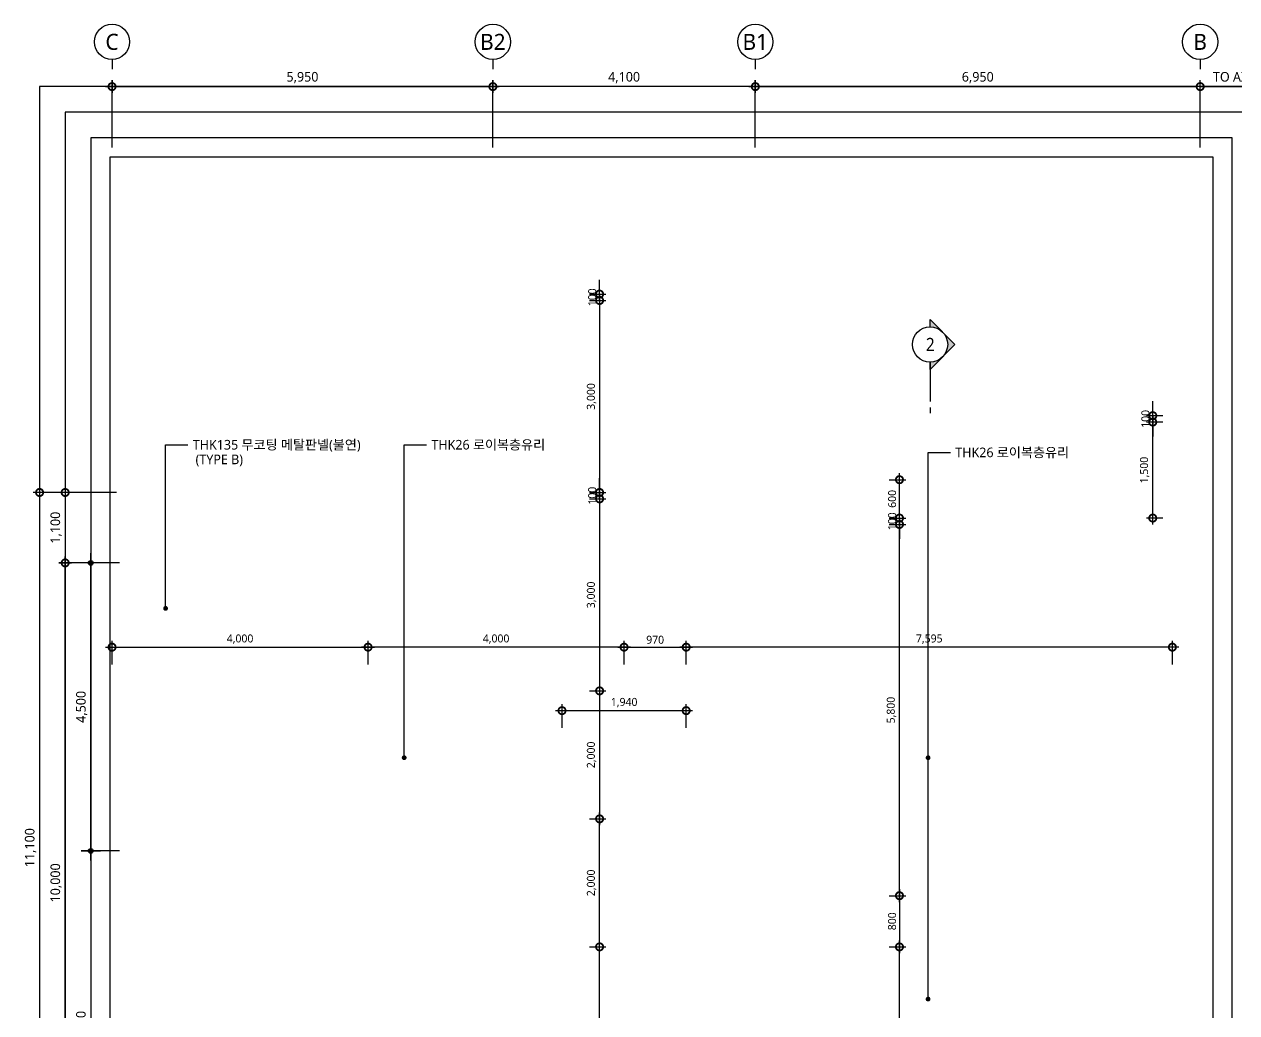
# Model space of a CAD drawing. Header units: millimetres. Extents: x 2568 to 292571, y 1285 to 27671.
# Drawn here: x 172657 to 191599, y 12226 to 27671 of the extents above; entities that cross this region are included whole.
import ezdxf
from ezdxf.enums import TextEntityAlignment as Align

# ---------------------------------------------------------------- set-up
doc = ezdxf.new("R2010")
doc.units = ezdxf.units.MM
doc.header["$LTSCALE"] = 200
doc.layers.get('DEFPOINTS').update_dxf_attribs({"color": 137})
for name, color, linetype in [('A-dim', 7, 'Continuous'), ('A-dims', 7, 'Continuous'), ('DIM', 7, 'Continuous'), ('DIM-INT', 7, 'Continuous'), ('SYM-LEAD', 6, 'Continuous'), ('TAG', 6, 'Continuous'), ('TEXT', 3, 'Continuous')]:
    doc.layers.add(name, color=color, linetype=linetype)
doc.layers.add('NOPLOT', color=191, linetype='Continuous', plot=False)
doc.styles.add('$0$스타일1', font='malgun.ttf')
doc.styles.add('ARIALB', font='malgun.ttf')
doc.styles.add('T1', font='malgun.ttf')
doc.styles.add('TEXT', font='malgun.ttf')
doc.styles.add('맑은고딕', font='malgun.ttf')
doc.styles.add('스타일1', font='malgun.ttf')
doc.dimstyles.new('CJA', dxfattribs={"dimscale": 300, "dimtxt": 2.7, "dimasz": 1, "dimexe": 2, "dimexo": 3, "dimgap": 1, "dimtad": 1, "dimdec": 0, "dimzin": 1, "dimdsep": 46, "dimlunit": 6, "dimtxsty": '$0$스타일1', "dimblk": 'CJDOT', "dimcen": 0.09, "dimdle": 1, "dimclrd": 256, "dimclre": 256, "dimclrt": 3, "dimadec": 0, "dimazin": 0, "dimtfac": 1, "dimtdec": 0, "dimtix": 1, "dimtmove": 2, "dimatfit": 3, "dimldrblk": 'CJDOT', "dimfxl": 1, "dimtolj": 1, "dimtzin": 1, "dimarcsym": 0})
doc.dimstyles.new('DIM-QD 1', dxfattribs={"dimtxt": 3, "dimasz": 1.5, "dimexe": 1, "dimexo": 0, "dimgap": 1, "dimtad": 1, "dimdec": 3, "dimdsep": 46, "dimlunit": 6, "dimtxsty": '스타일1', "dimblk1": 'ARCHTICK', "dimblk2": 'ARCHTICK', "dimsah": 1, "dimcen": 0, "dimclrd": 256, "dimclre": 256, "dimclrt": 3, "dimazin": 2, "dimtfac": 1, "dimtdec": 3, "dimtix": 1, "dimtmove": 2, "dimatfit": 3, "dimldrblk": 'ARCHTICK', "dimfxl": 1, "dimtolj": 1, "dimtzin": 0, "dimarcsym": 0})
doc.dimstyles.new('GAUN-50', dxfattribs={"dimscale": 50, "dimtxt": 3, "dimasz": 1, "dimexe": 2, "dimexo": 3, "dimgap": 1, "dimtad": 1, "dimdec": 0, "dimzin": 1, "dimdsep": 46, "dimlunit": 6, "dimtxsty": '스타일1', "dimblk": 'GAUN-DOT', "dimcen": -2, "dimdle": 2, "dimclrd": 256, "dimclre": 256, "dimclrt": 3, "dimadec": 0, "dimazin": 0, "dimtfac": 1, "dimtdec": 0, "dimtix": 1, "dimtmove": 2, "dimatfit": 3, "dimldrblk": 'DOTSMALL', "dimfxl": 1, "dimtolj": 1, "dimtzin": 1, "dimarcsym": 0})
doc.dimstyles.new('HDA-P(N100)', dxfattribs={"dimscale": 50, "dimtxt": 3, "dimasz": 1, "dimexe": 2, "dimexo": 2, "dimgap": 1, "dimtad": 1, "dimdec": 0, "dimzin": 1, "dimdsep": 46, "dimlunit": 6, "dimtxsty": 'T1', "dimblk": 'Z_DOT', "dimcen": 1, "dimclrd": 256, "dimclrt": 3, "dimadec": 0, "dimazin": 0, "dimtfac": 1, "dimtdec": 0, "dimtix": 1, "dimtmove": 2, "dimatfit": 3, "dimldrblk": 'DOT', "dimfxl": 1, "dimtolj": 1, "dimtzin": 1, "dimarcsym": 0})

# ---------------------------------------------------------------- blocks, each defined once
blk = doc.blocks.new('bu-v')
at = {"layer": 'TAG', "ltscale": 0.2}
blk.add_line((0, 3), (0, 0), dxfattribs=at)
blk.add_circle((0, 8.5), 5.5, dxfattribs=at)
at = {"layer": 'TAG', "color": 3, "style": 'ARIALB'}
blk.add_attdef('1', text='', height=5, dxfattribs=at).set_placement((0, 8.5), align=Align.MIDDLE_CENTER)
blk = doc.blocks.new('GAUN-DOT')
at = {"linetype": 'ByBlock'}
for p, q in [((2, 0), (-2, 0)), ((0, -2), (0, 2))]:
    blk.add_line(p, q, dxfattribs=at)
at = {"const_width": 2.25}
blk.add_lwpolyline([(0, 0.28125, 1), (0, -0.28125, 1)], format="xyb", close=True, dxfattribs=at)
blk = doc.blocks.new('*D77')
at = {"layer": 'DEFPOINTS', "color": 0, "transparency": 16777216}
for p in [(191028, 26697), (184078, 25597), (191028, 25597)]:
    blk.add_point(p, dxfattribs=at)
at = {"layer": 'DIM', "lineweight": -2, "transparency": 16777216}
for p, q in [((184078, 25747), (184078, 26797)), ((191028, 25747), (191028, 26797)), ((184128, 26697), (190978, 26697))]:
    blk.add_line(p, q, dxfattribs=at)
at = {"layer": 'DIM', "lineweight": -2, "transparency": 16777216, "xscale": 50, "yscale": 50, "zscale": 50, "rotation": 180}
blk.add_blockref('GAUN-DOT', (184078, 26697), dxfattribs=at)
at = {"layer": 'DIM', "lineweight": -2, "transparency": 16777216, "xscale": 50, "yscale": 50, "zscale": 50}
blk.add_blockref('GAUN-DOT', (191028, 26697), dxfattribs=at)
at = {"layer": 'DIM', "color": 3, "transparency": 16777216, "insert": (187553, 26837), "char_height": 150, "attachment_point": 5, "style": '스타일1'}
blk.add_mtext('\\A1;6,950', dxfattribs=at)
blk = doc.blocks.new('_DotSmall')
at = {"color": 0, "linetype": 'ByBlock', "const_width": 0.5}
blk.add_lwpolyline([(-0.0625, 0, 1), (0.0625, 0, 1)], format="xyb", close=True, dxfattribs=at)
blk = doc.blocks.new('*U13')
at = {"linetype": 'ByBlock', "lineweight": -2}
h = blk.add_hatch(color=0, dxfattribs=at)
h.paths.add_polyline_path([(0, 300, 0.198912), (-212, 212), (0, 424)])
h.paths.add_polyline_path([(-212, -212), (-424, 0), (-212, 212, 0.414214)])
h.paths.add_polyline_path([(-212, -212, 0.198912), (0, -300), (0, -424)])
blk.add_hatch(color=0, dxfattribs=at).paths.add_polyline_path([(-250, -18545), (0, -18445), (0, -18545)])
at = {"color": 0, "linetype": 'ByBlock', "lineweight": -2}
blk.add_lwpolyline([(0, 300, 1), (0, -300, 1), (0, 300), (0, 424), (-424, 0), (0, -424), (0, -300), (0, -424)], format="xyb", dxfattribs=at)
for points in [[(0, -300), (0, -972)], [(0, -1072), (0, -1172)], [(0, -16529), (0, -18545), (-250, -18545), (0, -18445)], [(0, -16329), (0, -16429)]]:
    blk.add_lwpolyline(points, dxfattribs=at)
at = {"color": 6, "style": 'TEXT', "width": 0.9}
blk.add_attdef('상세번호', text='', height=225, dxfattribs=at).set_placement((0, 0), align=Align.MIDDLE_CENTER)
blk = doc.blocks.new('*D221')
at = {"layer": 'A-dim', "lineweight": -2, "transparency": 16777216}
for p, q in [((174096, 20355), (172796, 20355)), ((172896, 20305), (172896, 9305)), ((174096, 9255), (172796, 9255))]:
    blk.add_line(p, q, dxfattribs=at)
at = {"layer": 'DEFPOINTS', "color": 0, "transparency": 16777216}
for p in [(174246, 20355), (172896, 9255), (174246, 9255)]:
    blk.add_point(p, dxfattribs=at)
at = {"layer": 'A-dim', "lineweight": -2, "transparency": 16777216, "xscale": 50, "yscale": 50, "zscale": 50}
for p, rotation in [((172896, 20355), 90), ((172896, 9255), 270)]:
    blk.add_blockref('GAUN-DOT', p, dxfattribs=dict(at, rotation=rotation))
at = {"layer": 'A-dim', "color": 3, "transparency": 16777216, "insert": (172755, 14805), "char_height": 150, "attachment_point": 5, "rotation": 90, "style": '스타일1'}
blk.add_mtext('\\A1;11,100', dxfattribs=at)
blk = doc.blocks.new('Z_DOT')
at = {"layer": 'A-dims', "color": 0}
for p, q in [((-3, 0), (3, 0)), ((0, -3), (0, 3))]:
    blk.add_line(p, q, dxfattribs=at)
for radius in [0.75, 0.375]:
    blk.add_circle((0, 0), radius, dxfattribs=at)
blk = doc.blocks.new('*D222')
at = {"layer": 'A-dim', "color": 0, "lineweight": -2, "transparency": 16777216}
for p, q in [((174146, 14755), (173596, 14755)), ((174146, 9255), (173596, 9255))]:
    blk.add_line(p, q, dxfattribs=at)
at = {"layer": 'A-dim', "lineweight": -2, "transparency": 16777216}
blk.add_line((173696, 14705), (173696, 9305), dxfattribs=at)
at = {"layer": 'DEFPOINTS', "color": 0, "transparency": 16777216}
for p in [(174246, 14755), (173696, 9255), (174246, 9255)]:
    blk.add_point(p, dxfattribs=at)
at = {"layer": 'A-dim', "lineweight": -2, "transparency": 16777216, "xscale": 50, "yscale": 50, "zscale": 50}
for p, rotation in [((173696, 14755), 90), ((173696, 9255), 270)]:
    blk.add_blockref('Z_DOT', p, dxfattribs=dict(at, rotation=rotation))
at = {"layer": 'A-dim', "color": 3, "transparency": 16777216, "insert": (173555, 12005), "char_height": 150, "attachment_point": 5, "rotation": 90, "style": 'T1'}
blk.add_mtext('\\A1;5,500', dxfattribs=at)
blk = doc.blocks.new('_DOT')
at = {"color": 0, "linetype": 'ByBlock'}
blk.add_line((-0.5, 0), (-1, 0), dxfattribs=at)
at = {"color": 0, "linetype": 'ByBlock', "const_width": 0.5}
blk.add_lwpolyline([(-0.25, 0, 1), (0.25, 0, 1)], format="xyb", close=True, dxfattribs=at)
blk = doc.blocks.new('*D224')
at = {"layer": 'A-dim', "lineweight": -2, "transparency": 16777216}
for p, q in [((174096, 19255), (173196, 19255)), ((173296, 9305), (173296, 19205)), ((174096, 9255), (173196, 9255))]:
    blk.add_line(p, q, dxfattribs=at)
at = {"layer": 'DEFPOINTS', "color": 0, "transparency": 16777216}
for p in [(173296, 19255), (174246, 19255), (174246, 9255)]:
    blk.add_point(p, dxfattribs=at)
at = {"layer": 'A-dim', "lineweight": -2, "transparency": 16777216, "xscale": 50, "yscale": 50, "zscale": 50}
for p, rotation in [((173296, 19255), 90), ((173296, 9255), 270)]:
    blk.add_blockref('GAUN-DOT', p, dxfattribs=dict(at, rotation=rotation))
at = {"layer": 'A-dim', "color": 3, "transparency": 16777216, "insert": (173155, 14255), "char_height": 150, "attachment_point": 5, "rotation": 90, "style": '스타일1'}
blk.add_mtext('\\A1;10,000', dxfattribs=at)
blk = doc.blocks.new('*D225')
at = {"layer": 'A-dim', "lineweight": -2, "transparency": 16777216}
for p, q in [((174096, 20355), (173196, 20355)), ((173296, 20305), (173296, 19305)), ((174096, 19255), (173196, 19255))]:
    blk.add_line(p, q, dxfattribs=at)
at = {"layer": 'DEFPOINTS', "color": 0, "transparency": 16777216}
for p in [(174246, 20355), (173296, 19255), (174246, 19255)]:
    blk.add_point(p, dxfattribs=at)
at = {"layer": 'A-dim', "lineweight": -2, "transparency": 16777216, "xscale": 50, "yscale": 50, "zscale": 50}
for p, rotation in [((173296, 20355), 90), ((173296, 19255), 270)]:
    blk.add_blockref('GAUN-DOT', p, dxfattribs=dict(at, rotation=rotation))
at = {"layer": 'A-dim', "color": 3, "transparency": 16777216, "insert": (173155, 19805), "char_height": 150, "attachment_point": 5, "rotation": 90, "style": '스타일1'}
blk.add_mtext('\\A1;1,100', dxfattribs=at)
blk = doc.blocks.new('*D226')
at = {"layer": 'A-dim', "color": 0, "lineweight": -2, "transparency": 16777216}
for p, q in [((174146, 19255), (173596, 19255)), ((174146, 14755), (173596, 14755))]:
    blk.add_line(p, q, dxfattribs=at)
at = {"layer": 'A-dim', "lineweight": -2, "transparency": 16777216}
blk.add_line((173696, 14805), (173696, 19205), dxfattribs=at)
at = {"layer": 'DEFPOINTS', "color": 0, "transparency": 16777216}
for p in [(173696, 19255), (174246, 19255), (174246, 14755)]:
    blk.add_point(p, dxfattribs=at)
at = {"layer": 'A-dim', "lineweight": -2, "transparency": 16777216, "xscale": 50, "yscale": 50, "zscale": 50}
for p, rotation in [((173696, 19255), 90), ((173696, 14755), 270)]:
    blk.add_blockref('Z_DOT', p, dxfattribs=dict(at, rotation=rotation))
at = {"layer": 'A-dim', "color": 3, "transparency": 16777216, "insert": (173555, 17005), "char_height": 150, "attachment_point": 5, "rotation": 90, "style": 'T1'}
blk.add_mtext('\\A1;4,500', dxfattribs=at)
blk = doc.blocks.new('*D230')
at = {"layer": 'DEFPOINTS', "color": 0, "transparency": 16777216}
for p in [(181336, 13255), (181645, 13255), (181336, 9255)]:
    blk.add_point(p, dxfattribs=at)
at = {"layer": 'DIM-INT', "color": 7, "lineweight": -2, "transparency": 16777216}
for p, q in [((181645, 9155), (181645, 13355)), ((181486, 13255), (181745, 13255)), ((181486, 9255), (181745, 9255))]:
    blk.add_line(p, q, dxfattribs=at)
at = {"layer": 'DIM-INT', "color": 7, "lineweight": -2, "transparency": 16777216, "xscale": 225, "yscale": 225, "zscale": 225}
for p, rotation in [((181645, 13255), 90), ((181645, 9255), 270)]:
    blk.add_blockref('_DotSmall', p, dxfattribs=dict(at, rotation=rotation))
at = {"layer": 'DIM-INT', "color": 3, "transparency": 16777216, "insert": (181520, 11255), "char_height": 125, "attachment_point": 5, "rotation": 90, "style": '스타일1'}
blk.add_mtext('\\A1;4,000', dxfattribs=at)
blk = doc.blocks.new('CJDOT')
blk.add_line((-2, 0), (2, 0))
at = {"const_width": 0.5}
blk.add_lwpolyline([(-0.25, 0, 1), (0.25, 0, 1)], format="xyb", close=True, dxfattribs=at)
blk = doc.blocks.new('*D231')
at = {"layer": 'DEFPOINTS', "color": 0, "transparency": 16777216}
for p in [(181336, 17255), (181336, 15255), (181645, 15255)]:
    blk.add_point(p, dxfattribs=at)
at = {"layer": 'DIM-INT', "color": 7, "lineweight": -2, "transparency": 16777216}
for p, q in [((181486, 17255), (181745, 17255)), ((181645, 17355), (181645, 15155)), ((181486, 15255), (181745, 15255))]:
    blk.add_line(p, q, dxfattribs=at)
at = {"layer": 'DIM-INT', "color": 7, "lineweight": -2, "transparency": 16777216, "xscale": 225, "yscale": 225, "zscale": 225}
for p, rotation in [((181645, 17255), 90), ((181645, 15255), 270)]:
    blk.add_blockref('_DotSmall', p, dxfattribs=dict(at, rotation=rotation))
at = {"layer": 'DIM-INT', "color": 3, "transparency": 16777216, "insert": (181520, 16255), "char_height": 125, "attachment_point": 5, "rotation": 90, "style": '스타일1'}
blk.add_mtext('\\A1;2,000', dxfattribs=at)
blk = doc.blocks.new('*D232')
at = {"layer": 'DEFPOINTS', "color": 0, "transparency": 16777216}
for p in [(181336, 15255), (181645, 15255), (181336, 13255)]:
    blk.add_point(p, dxfattribs=at)
at = {"layer": 'DIM-INT', "color": 7, "lineweight": -2, "transparency": 16777216}
for p, q in [((181645, 13155), (181645, 15355)), ((181486, 15255), (181745, 15255)), ((181486, 13255), (181745, 13255))]:
    blk.add_line(p, q, dxfattribs=at)
at = {"layer": 'DIM-INT', "color": 7, "lineweight": -2, "transparency": 16777216, "xscale": 225, "yscale": 225, "zscale": 225}
for p, rotation in [((181645, 15255), 90), ((181645, 13255), 270)]:
    blk.add_blockref('_DotSmall', p, dxfattribs=dict(at, rotation=rotation))
at = {"layer": 'DIM-INT', "color": 3, "transparency": 16777216, "insert": (181520, 14255), "char_height": 125, "attachment_point": 5, "rotation": 90, "style": '스타일1'}
blk.add_mtext('\\A1;2,000', dxfattribs=at)
blk = doc.blocks.new('*D233')
at = {"layer": 'DEFPOINTS', "color": 0, "transparency": 16777216}
for p in [(181336, 20255), (181336, 17255), (181645, 17255)]:
    blk.add_point(p, dxfattribs=at)
at = {"layer": 'DIM-INT', "color": 7, "lineweight": -2, "transparency": 16777216}
for p, q in [((181645, 20355), (181645, 17155)), ((181486, 20255), (181745, 20255)), ((181486, 17255), (181745, 17255))]:
    blk.add_line(p, q, dxfattribs=at)
at = {"layer": 'DIM-INT', "color": 7, "lineweight": -2, "transparency": 16777216, "xscale": 225, "yscale": 225, "zscale": 225}
for p, rotation in [((181645, 20255), 90), ((181645, 17255), 270)]:
    blk.add_blockref('_DotSmall', p, dxfattribs=dict(at, rotation=rotation))
at = {"layer": 'DIM-INT', "color": 3, "transparency": 16777216, "insert": (181520, 18755), "char_height": 125, "attachment_point": 5, "rotation": 90, "style": '스타일1'}
blk.add_mtext('\\A1;3,000', dxfattribs=at)
blk = doc.blocks.new('*D229')
at = {"layer": 'DEFPOINTS', "color": 0, "transparency": 16777216}
for p in [(181336, 20355), (181645, 20355), (181336, 20255)]:
    blk.add_point(p, dxfattribs=at)
at = {"layer": 'DIM-INT', "color": 7, "lineweight": -2, "transparency": 16777216}
for p, q in [((181645, 20355), (181645, 20580)), ((181486, 20355), (181745, 20355)), ((181645, 20255), (181645, 20355)), ((181486, 20255), (181745, 20255)), ((181645, 20255), (181645, 20030))]:
    blk.add_line(p, q, dxfattribs=at)
at = {"layer": 'DIM-INT', "color": 7, "lineweight": -2, "transparency": 16777216, "xscale": 225, "yscale": 225, "zscale": 225}
for p, rotation in [((181645, 20355), 270), ((181645, 20255), 90)]:
    blk.add_blockref('_DotSmall', p, dxfattribs=dict(at, rotation=rotation))
at = {"layer": 'DIM-INT', "color": 3, "transparency": 16777216, "insert": (181530, 20305), "char_height": 125, "attachment_point": 5, "rotation": 90, "style": '스타일1'}
blk.add_mtext('\\A1;100', dxfattribs=at)
blk = doc.blocks.new('*D234')
at = {"layer": 'DEFPOINTS', "color": 0, "transparency": 16777216}
for p in [(182998, 17938), (182028, 17518), (182998, 17518)]:
    blk.add_point(p, dxfattribs=at)
at = {"layer": 'DIM-INT', "color": 7, "lineweight": -2, "transparency": 16777216}
for p, q in [((182028, 17668), (182028, 18038)), ((182998, 17668), (182998, 18038)), ((181928, 17938), (183098, 17938))]:
    blk.add_line(p, q, dxfattribs=at)
at = {"layer": 'DIM-INT', "color": 7, "lineweight": -2, "transparency": 16777216, "xscale": 225, "yscale": 225, "zscale": 225, "rotation": 180}
blk.add_blockref('_DotSmall', (182028, 17938), dxfattribs=at)
at = {"layer": 'DIM-INT', "color": 7, "lineweight": -2, "transparency": 16777216, "xscale": 225, "yscale": 225, "zscale": 225}
blk.add_blockref('_DotSmall', (182998, 17938), dxfattribs=at)
at = {"layer": 'DIM-INT', "color": 3, "transparency": 16777216, "insert": (182513, 18053), "char_height": 125, "attachment_point": 5, "style": '스타일1'}
blk.add_mtext('\\A1;970', dxfattribs=at)
blk = doc.blocks.new('*D235')
at = {"layer": 'DEFPOINTS', "color": 0, "transparency": 16777216}
for p in [(178028, 17938), (178028, 17518), (182028, 17518)]:
    blk.add_point(p, dxfattribs=at)
at = {"layer": 'DIM-INT', "color": 7, "lineweight": -2, "transparency": 16777216}
for p, q in [((178028, 17668), (178028, 18038)), ((182028, 17668), (182028, 18038)), ((182128, 17938), (177928, 17938))]:
    blk.add_line(p, q, dxfattribs=at)
at = {"layer": 'DIM-INT', "color": 7, "lineweight": -2, "transparency": 16777216, "xscale": 225, "yscale": 225, "zscale": 225, "rotation": 180}
blk.add_blockref('_DotSmall', (178028, 17938), dxfattribs=at)
at = {"layer": 'DIM-INT', "color": 7, "lineweight": -2, "transparency": 16777216, "xscale": 225, "yscale": 225, "zscale": 225}
blk.add_blockref('_DotSmall', (182028, 17938), dxfattribs=at)
at = {"layer": 'DIM-INT', "color": 3, "transparency": 16777216, "insert": (180028, 18063), "char_height": 125, "attachment_point": 5, "style": '스타일1'}
blk.add_mtext('\\A1;4,000', dxfattribs=at)
blk = doc.blocks.new('*D236')
at = {"layer": 'DEFPOINTS', "color": 0, "transparency": 16777216}
for p in [(178028, 17938), (174028, 17518), (178028, 17518)]:
    blk.add_point(p, dxfattribs=at)
at = {"layer": 'DIM-INT', "color": 7, "lineweight": -2, "transparency": 16777216}
for p, q in [((174028, 17668), (174028, 18038)), ((178028, 17668), (178028, 18038)), ((173928, 17938), (178128, 17938))]:
    blk.add_line(p, q, dxfattribs=at)
at = {"layer": 'DIM-INT', "color": 7, "lineweight": -2, "transparency": 16777216, "xscale": 225, "yscale": 225, "zscale": 225, "rotation": 180}
blk.add_blockref('_DotSmall', (174028, 17938), dxfattribs=at)
at = {"layer": 'DIM-INT', "color": 7, "lineweight": -2, "transparency": 16777216, "xscale": 225, "yscale": 225, "zscale": 225}
blk.add_blockref('_DotSmall', (178028, 17938), dxfattribs=at)
at = {"layer": 'DIM-INT', "color": 3, "transparency": 16777216, "insert": (176028, 18063), "char_height": 125, "attachment_point": 5, "style": '스타일1'}
blk.add_mtext('\\A1;4,000', dxfattribs=at)
blk = doc.blocks.new('*D237')
at = {"layer": 'DEFPOINTS', "color": 0, "transparency": 16777216}
for p in [(181336, 23355), (181336, 20355), (181645, 20355)]:
    blk.add_point(p, dxfattribs=at)
at = {"layer": 'DIM-INT', "color": 7, "lineweight": -2, "transparency": 16777216}
for p, q in [((181486, 23355), (181745, 23355)), ((181645, 23455), (181645, 20255)), ((181486, 20355), (181745, 20355))]:
    blk.add_line(p, q, dxfattribs=at)
at = {"layer": 'DIM-INT', "color": 7, "lineweight": -2, "transparency": 16777216, "xscale": 225, "yscale": 225, "zscale": 225}
for p, rotation in [((181645, 23355), 90), ((181645, 20355), 270)]:
    blk.add_blockref('_DotSmall', p, dxfattribs=dict(at, rotation=rotation))
at = {"layer": 'DIM-INT', "color": 3, "transparency": 16777216, "insert": (181520, 21855), "char_height": 125, "attachment_point": 5, "rotation": 90, "style": '스타일1'}
blk.add_mtext('\\A1;3,000', dxfattribs=at)
blk = doc.blocks.new('*D238')
at = {"layer": 'DEFPOINTS', "color": 0, "transparency": 16777216}
for p in [(181336, 23455), (181336, 23355), (181645, 23455)]:
    blk.add_point(p, dxfattribs=at)
at = {"layer": 'DIM-INT', "color": 7, "lineweight": -2, "transparency": 16777216}
for p, q in [((181645, 23455), (181645, 23680)), ((181486, 23455), (181745, 23455)), ((181486, 23355), (181745, 23355)), ((181645, 23355), (181645, 23455)), ((181645, 23355), (181645, 23130))]:
    blk.add_line(p, q, dxfattribs=at)
at = {"layer": 'DIM-INT', "color": 7, "lineweight": -2, "transparency": 16777216, "xscale": 225, "yscale": 225, "zscale": 225}
for p, rotation in [((181645, 23455), 270), ((181645, 23355), 90)]:
    blk.add_blockref('_DotSmall', p, dxfattribs=dict(at, rotation=rotation))
at = {"layer": 'DIM-INT', "color": 3, "transparency": 16777216, "insert": (181530, 23405), "char_height": 125, "attachment_point": 5, "rotation": 90, "style": '스타일1'}
blk.add_mtext('\\A1;100', dxfattribs=at)
blk = doc.blocks.new('*D239')
at = {"layer": 'DEFPOINTS', "color": 0, "transparency": 16777216}
for p in [(182998, 16946), (181058, 16525), (182998, 16525)]:
    blk.add_point(p, dxfattribs=at)
at = {"layer": 'DIM-INT', "color": 7, "lineweight": -2, "transparency": 16777216}
for p, q in [((180958, 16946), (183098, 16946)), ((181058, 16675), (181058, 17046)), ((182998, 16675), (182998, 17046))]:
    blk.add_line(p, q, dxfattribs=at)
at = {"layer": 'DIM-INT', "color": 7, "lineweight": -2, "transparency": 16777216, "xscale": 225, "yscale": 225, "zscale": 225, "rotation": 180}
blk.add_blockref('_DotSmall', (181058, 16946), dxfattribs=at)
at = {"layer": 'DIM-INT', "color": 7, "lineweight": -2, "transparency": 16777216, "xscale": 225, "yscale": 225, "zscale": 225}
blk.add_blockref('_DotSmall', (182998, 16946), dxfattribs=at)
at = {"layer": 'DIM-INT', "color": 3, "transparency": 16777216, "insert": (182028, 17071), "char_height": 125, "attachment_point": 5, "style": '스타일1'}
blk.add_mtext('\\A1;1,940', dxfattribs=at)
blk = doc.blocks.new('*D240')
at = {"layer": 'DEFPOINTS', "color": 0, "transparency": 16777216}
for p in [(182998, 17938), (182998, 17518), (190593, 17518)]:
    blk.add_point(p, dxfattribs=at)
at = {"layer": 'DIM-INT', "color": 7, "lineweight": -2, "transparency": 16777216}
for p, q in [((182998, 17668), (182998, 18038)), ((190593, 17668), (190593, 18038)), ((190693, 17938), (182898, 17938))]:
    blk.add_line(p, q, dxfattribs=at)
at = {"layer": 'DIM-INT', "color": 7, "lineweight": -2, "transparency": 16777216, "xscale": 225, "yscale": 225, "zscale": 225, "rotation": 180}
blk.add_blockref('_DotSmall', (182998, 17938), dxfattribs=at)
at = {"layer": 'DIM-INT', "color": 7, "lineweight": -2, "transparency": 16777216, "xscale": 225, "yscale": 225, "zscale": 225}
blk.add_blockref('_DotSmall', (190593, 17938), dxfattribs=at)
at = {"layer": 'DIM-INT', "color": 3, "transparency": 16777216, "insert": (186795, 18063), "char_height": 125, "attachment_point": 5, "style": '스타일1'}
blk.add_mtext('\\A1;7,595', dxfattribs=at)
blk = doc.blocks.new('*D241')
at = {"layer": 'DEFPOINTS', "color": 0, "transparency": 16777216}
for p in [(186021, 13255), (186330, 13255), (186021, 9255)]:
    blk.add_point(p, dxfattribs=at)
at = {"layer": 'DIM-INT', "color": 7, "lineweight": -2, "transparency": 16777216}
for p, q in [((186330, 9155), (186330, 13355)), ((186171, 13255), (186430, 13255)), ((186171, 9255), (186430, 9255))]:
    blk.add_line(p, q, dxfattribs=at)
at = {"layer": 'DIM-INT', "color": 7, "lineweight": -2, "transparency": 16777216, "xscale": 225, "yscale": 225, "zscale": 225}
for p, rotation in [((186330, 13255), 90), ((186330, 9255), 270)]:
    blk.add_blockref('_DotSmall', p, dxfattribs=dict(at, rotation=rotation))
at = {"layer": 'DIM-INT', "color": 3, "transparency": 16777216, "insert": (186205, 11255), "char_height": 125, "attachment_point": 5, "rotation": 90, "style": '스타일1'}
blk.add_mtext('\\A1;4,000', dxfattribs=at)
blk = doc.blocks.new('*D243')
at = {"layer": 'DEFPOINTS', "color": 0, "transparency": 16777216}
for p in [(186021, 14055), (186021, 13255), (186330, 13255)]:
    blk.add_point(p, dxfattribs=at)
at = {"layer": 'DIM-INT', "color": 7, "lineweight": -2, "transparency": 16777216}
for p, q in [((186171, 14055), (186430, 14055)), ((186330, 14155), (186330, 13155)), ((186171, 13255), (186430, 13255))]:
    blk.add_line(p, q, dxfattribs=at)
at = {"layer": 'DIM-INT', "color": 7, "lineweight": -2, "transparency": 16777216, "xscale": 225, "yscale": 225, "zscale": 225}
for p, rotation in [((186330, 14055), 90), ((186330, 13255), 270)]:
    blk.add_blockref('_DotSmall', p, dxfattribs=dict(at, rotation=rotation))
at = {"layer": 'DIM-INT', "color": 3, "transparency": 16777216, "insert": (186215, 13655), "char_height": 125, "attachment_point": 5, "rotation": 90, "style": '스타일1'}
blk.add_mtext('\\A1;800', dxfattribs=at)
blk = doc.blocks.new('*D244')
at = {"layer": 'DEFPOINTS', "color": 0, "transparency": 16777216}
for p in [(186021, 19855), (186330, 19855), (186021, 14055)]:
    blk.add_point(p, dxfattribs=at)
at = {"layer": 'DIM-INT', "color": 7, "lineweight": -2, "transparency": 16777216}
for p, q in [((186330, 13955), (186330, 19955)), ((186171, 19855), (186430, 19855)), ((186171, 14055), (186430, 14055))]:
    blk.add_line(p, q, dxfattribs=at)
at = {"layer": 'DIM-INT', "color": 7, "lineweight": -2, "transparency": 16777216, "xscale": 225, "yscale": 225, "zscale": 225}
for p, rotation in [((186330, 19855), 90), ((186330, 14055), 270)]:
    blk.add_blockref('_DotSmall', p, dxfattribs=dict(at, rotation=rotation))
at = {"layer": 'DIM-INT', "color": 3, "transparency": 16777216, "insert": (186205, 16955), "char_height": 125, "attachment_point": 5, "rotation": 90, "style": '스타일1'}
blk.add_mtext('\\A1;5,800', dxfattribs=at)
blk = doc.blocks.new('*D245')
at = {"layer": 'DEFPOINTS', "color": 0, "transparency": 16777216}
for p in [(186021, 19955), (186021, 19855), (186330, 19855)]:
    blk.add_point(p, dxfattribs=at)
at = {"layer": 'DIM-INT', "color": 7, "lineweight": -2, "transparency": 16777216}
for p, q in [((186330, 19955), (186330, 20180)), ((186171, 19955), (186430, 19955)), ((186330, 19955), (186330, 19855)), ((186171, 19855), (186430, 19855)), ((186330, 19855), (186330, 19630))]:
    blk.add_line(p, q, dxfattribs=at)
at = {"layer": 'DIM-INT', "color": 7, "lineweight": -2, "transparency": 16777216, "xscale": 225, "yscale": 225, "zscale": 225}
for p, rotation in [((186330, 19955), 270), ((186330, 19855), 90)]:
    blk.add_blockref('_DotSmall', p, dxfattribs=dict(at, rotation=rotation))
at = {"layer": 'DIM-INT', "color": 3, "transparency": 16777216, "insert": (186215, 19905), "char_height": 125, "attachment_point": 5, "rotation": 90, "style": '스타일1'}
blk.add_mtext('\\A1;100', dxfattribs=at)
blk = doc.blocks.new('_ARCHTICK')
at = {"color": 0, "linetype": 'ByBlock', "const_width": 0.15}
blk.add_lwpolyline([(-0.5, -0.5), (0.5, 0.5)], dxfattribs=at)
blk = doc.blocks.new('*D247')
at = {"layer": 'DEFPOINTS', "color": 0, "transparency": 16777216}
for p in [(190287, 21455), (190596, 21455), (190593, 19955)]:
    blk.add_point(p, dxfattribs=at)
at = {"layer": 'DIM-INT', "color": 7, "lineweight": -2, "transparency": 16777216}
for p, q in [((190446, 21455), (190187, 21455)), ((190287, 19855), (190287, 21555)), ((190443, 19955), (190187, 19955))]:
    blk.add_line(p, q, dxfattribs=at)
at = {"layer": 'DIM-INT', "color": 7, "lineweight": -2, "transparency": 16777216, "xscale": 225, "yscale": 225, "zscale": 225}
for p, rotation in [((190287, 21455), 90), ((190287, 19955), 270)]:
    blk.add_blockref('_DotSmall', p, dxfattribs=dict(at, rotation=rotation))
at = {"layer": 'DIM-INT', "color": 3, "transparency": 16777216, "insert": (190162, 20705), "char_height": 125, "attachment_point": 5, "rotation": 90, "style": '스타일1'}
blk.add_mtext('\\A1;1,500', dxfattribs=at)
blk = doc.blocks.new('*D248')
at = {"layer": 'DEFPOINTS', "color": 0, "transparency": 16777216}
for p in [(190287, 21455), (190596, 21555), (190596, 21455)]:
    blk.add_point(p, dxfattribs=at)
at = {"layer": 'DIM-INT', "color": 7, "lineweight": -2, "transparency": 16777216}
for p, q in [((190287, 21555), (190287, 21780)), ((190446, 21555), (190187, 21555)), ((190446, 21455), (190187, 21455)), ((190287, 21555), (190287, 21455)), ((190287, 21455), (190287, 21230))]:
    blk.add_line(p, q, dxfattribs=at)
at = {"layer": 'DIM-INT', "color": 7, "lineweight": -2, "transparency": 16777216, "xscale": 225, "yscale": 225, "zscale": 225}
for p, rotation in [((190287, 21555), 270), ((190287, 21455), 90)]:
    blk.add_blockref('_DotSmall', p, dxfattribs=dict(at, rotation=rotation))
at = {"layer": 'DIM-INT', "color": 3, "transparency": 16777216, "insert": (190172, 21505), "char_height": 125, "attachment_point": 5, "rotation": 90, "style": '스타일1'}
blk.add_mtext('\\A1;100', dxfattribs=at)
blk = doc.blocks.new('*D382')
at = {"layer": 'DEFPOINTS', "color": 0, "transparency": 16777216}
for p in [(186021, 20555), (186330, 20555), (186021, 19955)]:
    blk.add_point(p, dxfattribs=at)
at = {"layer": 'DIM-INT', "color": 7, "lineweight": -2, "transparency": 16777216}
for p, q in [((186330, 19855), (186330, 20655)), ((186171, 20555), (186430, 20555)), ((186171, 19955), (186430, 19955))]:
    blk.add_line(p, q, dxfattribs=at)
at = {"layer": 'DIM-INT', "color": 7, "lineweight": -2, "transparency": 16777216, "xscale": 225, "yscale": 225, "zscale": 225}
for p, rotation in [((186330, 20555), 90), ((186330, 19955), 270)]:
    blk.add_blockref('_DotSmall', p, dxfattribs=dict(at, rotation=rotation))
at = {"layer": 'DIM-INT', "color": 3, "transparency": 16777216, "insert": (186215, 20255), "char_height": 125, "attachment_point": 5, "rotation": 90, "style": '스타일1'}
blk.add_mtext('\\A1;600', dxfattribs=at)
blk = doc.blocks.new('*D396')
at = {"layer": 'DEFPOINTS', "color": 0, "transparency": 16777216}
for p in [(179978, 26697), (179978, 25597), (184078, 25597)]:
    blk.add_point(p, dxfattribs=at)
at = {"layer": 'DIM', "lineweight": -2, "transparency": 16777216}
for p, q in [((179978, 25747), (179978, 26797)), ((184078, 25747), (184078, 26797)), ((184028, 26697), (180028, 26697))]:
    blk.add_line(p, q, dxfattribs=at)
at = {"layer": 'DIM', "lineweight": -2, "transparency": 16777216, "xscale": 50, "yscale": 50, "zscale": 50, "rotation": 180}
blk.add_blockref('GAUN-DOT', (179978, 26697), dxfattribs=at)
at = {"layer": 'DIM', "lineweight": -2, "transparency": 16777216, "xscale": 50, "yscale": 50, "zscale": 50}
blk.add_blockref('GAUN-DOT', (184078, 26697), dxfattribs=at)
at = {"layer": 'DIM', "color": 3, "transparency": 16777216, "insert": (182028, 26837), "char_height": 150, "attachment_point": 5, "style": '스타일1'}
blk.add_mtext('\\A1;4,100', dxfattribs=at)
blk = doc.blocks.new('*D397')
at = {"layer": 'DEFPOINTS', "color": 0, "transparency": 16777216}
for p in [(179978, 26697), (174028, 25597), (179978, 25597)]:
    blk.add_point(p, dxfattribs=at)
at = {"layer": 'DIM', "lineweight": -2, "transparency": 16777216}
for p, q in [((174028, 25747), (174028, 26797)), ((179978, 25747), (179978, 26797)), ((174078, 26697), (179928, 26697))]:
    blk.add_line(p, q, dxfattribs=at)
at = {"layer": 'DIM', "lineweight": -2, "transparency": 16777216, "xscale": 50, "yscale": 50, "zscale": 50, "rotation": 180}
blk.add_blockref('GAUN-DOT', (174028, 26697), dxfattribs=at)
at = {"layer": 'DIM', "lineweight": -2, "transparency": 16777216, "xscale": 50, "yscale": 50, "zscale": 50}
blk.add_blockref('GAUN-DOT', (179978, 26697), dxfattribs=at)
at = {"layer": 'DIM', "color": 3, "transparency": 16777216, "insert": (177003, 26837), "char_height": 150, "attachment_point": 5, "style": '스타일1'}
blk.add_mtext('\\A1;5,950', dxfattribs=at)

msp = doc.modelspace()

# ---------------------------------------------------------------- linework, layer by layer
at = {"layer": 'A-dim', "ltscale": 30}
msp.add_lwpolyline([(191027.8, 26696.5), (193446.4, 26696.5), (193396.4, 26783.1), (193374.7, 26770.6), (193417.5, 26696.5), (193374.7, 26622.4), (193396.4, 26609.9), (193446.4, 26696.5)], dxfattribs=at)
at = {"layer": 'NOPLOT'}
for points in [[(172895.6, 2455.2), (192329, 2455.2), (192329, 26696.5), (172895.6, 26696.5)], [(173295.6, 2855.2), (191929, 2855.2), (191929, 26296.5), (173295.6, 26296.5)], [(173695.6, 3255.2), (191529, 3255.2), (191529, 25896.5), (173695.6, 25896.5)], [(173995.6, 3555.2), (191229, 3555.2), (191229, 25596.5), (173995.6, 25596.5)]]:
    msp.add_lwpolyline(points, close=True, dxfattribs=at)

# ---------------------------------------------------------------- block references
at = {"layer": 'TAG'}
ref = msp.add_blockref('bu-v', (174027.8, 26971.2), dxfattribs=dict(at, xscale=50.00000000000169, yscale=50.00000000000169, zscale=50.00000000000169))
ref.add_attrib('1', 'C', dxfattribs={"color": 3, "height": 250, "style": '맑은고딕'}).set_placement((174027.8, 27396.2), align=Align.MIDDLE_CENTER)
ref = msp.add_blockref('bu-v', (179977.8, 26971.2), dxfattribs=dict(at, xscale=50.00000000000169, yscale=50.00000000000169, zscale=50.00000000000169))
ref.add_attrib('1', 'B2', dxfattribs={"color": 3, "height": 250, "style": '맑은고딕'}).set_placement((179977.8, 27396.2), align=Align.MIDDLE_CENTER)
ref = msp.add_blockref('bu-v', (184077.8, 26971.2), dxfattribs=dict(at, xscale=50.00000000000169, yscale=50.00000000000169, zscale=50.00000000000169))
ref.add_attrib('1', 'B1', dxfattribs={"color": 3, "height": 250, "style": '맑은고딕'}).set_placement((184077.8, 27396.2), align=Align.MIDDLE_CENTER)
ref = msp.add_blockref('bu-v', (191027.8, 26971.2), dxfattribs=dict(at, xscale=50.00000000000169, yscale=50.00000000000169, zscale=50.00000000000169))
ref.add_attrib('1', 'B', dxfattribs={"color": 3, "height": 250, "style": '맑은고딕'}).set_placement((191027.8, 27396.2), align=Align.MIDDLE_CENTER)
ref = msp.add_blockref('*U13', (186808.3, 22667.8), dxfattribs=dict(at, xscale=-0.916666666670472, yscale=0.916666666670472, zscale=0.916666666670472))
ref.add_attrib('상세번호', '2', dxfattribs={"layer": '0', "color": 6, "height": 206.3, "style": 'TEXT', "width": 0.9}).set_placement((186811.2, 22667.8), align=Align.MIDDLE_CENTER)

# ---------------------------------------------------------------- texts
at = {"layer": 'A-dim', "color": 3, "style": 'T1'}
msp.add_text('TO AXIS"A" 13,000', height=150, dxfattribs=at).set_placement((191227.9, 26775.1))
at = {"layer": 'TEXT', "color": 3, "style": '스타일1'}
for s, p in [('THK135 무코팅 메탈판넬(불연)', (175289.7, 21026.2)), ('THK26 로이복층유리', (179017.2, 21026.2)), ('THK26 로이복층유리', (187202.1, 20906.2)), ('(TYPE B)', (175333.4, 20797.2))]:
    msp.add_text(s, height=150, dxfattribs=at).set_placement(p)

# ---------------------------------------------------------------- dimensions: what is measured, and where the dimension line sits
at = {"layer": 'A-dim'}
for base, p1, p2, angle, dimstyle, picture, middle in [((172895.6, 9255.2), (174245.6, 20355.2), (174245.6, 9255.2), 270, 'GAUN-50', '*D221', (172755.1, 14805.2)), ((173295.6, 19255.2), (174245.6, 20355.2), (174245.6, 19255.2), 270, 'GAUN-50', '*D225', (173155.1, 19805.2)), ((173295.6, 19255.2), (174245.6, 9255.2), (174245.6, 19255.2), 90, 'GAUN-50', '*D224', (173155.1, 14255.2)), ((173695.6, 19255.2), (174245.6, 14755.2), (174245.6, 19255.2), 90, 'HDA-P(N100)', '*D226', (173555.5, 17005.2)), ((173695.6, 9255.2), (174245.6, 14755.2), (174245.6, 9255.2), 270, 'HDA-P(N100)', '*D222', (173555.5, 12005.2))]:
    dim = msp.add_linear_dim(base=base, p1=p1, p2=p2, angle=angle, dimstyle=dimstyle, dxfattribs=at)
    dim.commit()
    dim.dimension.update_dxf_attribs({"geometry": picture, "text_midpoint": middle})
at = {"layer": 'DIM'}
for p1, angle, picture, middle in [((174027.8, 25596.5), 0, '*D397', (177002.8, 26836.6)), ((184077.8, 25596.5), 180, '*D396', (182027.8, 26837))]:
    dim = msp.add_linear_dim(base=(179977.8, 26696.5), p1=p1, p2=(179977.8, 25596.5), angle=angle, dimstyle='GAUN-50', dxfattribs=at)
    dim.commit()
    dim.dimension.update_dxf_attribs({"geometry": picture, "text_midpoint": middle})
dim = msp.add_linear_dim(base=(191027.8, 26696.5), p1=(184077.8, 25596.5), p2=(191027.8, 25596.5), dimstyle='GAUN-50', dxfattribs=at)
dim.commit()
dim.dimension.update_dxf_attribs({"geometry": '*D77', "text_midpoint": (187552.8, 26836.6)})
at = {"layer": 'DIM-INT'}
for base, p1, p2, angle, picture, middle in [((181644.6, 23455.2), (181335.8, 23355.2), (181335.8, 23455.2), 90, '*D238', (181529.7, 23405.2)), ((181644.6, 20355.2), (181335.8, 23355.2), (181335.8, 20355.2), 270, '*D237', (181519.5, 21855.2)), ((190287.3, 21455.2), (190596.1, 21555.2), (190596.1, 21455.2), 270, '*D248', (190172.4, 21505.2)), ((190287.3, 21455.2), (190592.8, 19955.2), (190596.1, 21455.2), 90, '*D247', (190161.9, 20705.2)), ((186329.8, 20555.2), (186021, 19955.2), (186021, 20555.2), 90, '*D382', (186215.2, 20255.2)), ((181644.6, 20355.2), (181335.8, 20255.2), (181335.8, 20355.2), 90, '*D229', (181529.7, 20305.2)), ((181644.6, 17255.2), (181335.8, 20255.2), (181335.8, 17255.2), 270, '*D233', (181519.5, 18755.2)), ((186329.8, 19855.2), (186021, 19955.2), (186021, 19855.2), 270, '*D245', (186214.9, 19905.2)), ((186329.8, 19855.2), (186021, 14055.2), (186021, 19855.2), 90, '*D244', (186204.7, 16955.2)), ((178027.8, 17938.1), (182027.8, 17517.7), (178027.8, 17517.7), 180, '*D235', (180027.8, 18063.1)), ((182997.8, 17938.1), (190592.8, 17517.7), (182997.8, 17517.7), 180, '*D240', (186795.3, 18063.1)), ((181644.6, 15255.2), (181335.8, 17255.2), (181335.8, 15255.2), 270, '*D231', (181519.5, 16255.2)), ((181644.6, 15255.2), (181335.8, 13255.2), (181335.8, 15255.2), 90, '*D232', (181519.5, 14255.2)), ((186329.8, 13255.2), (186021, 14055.2), (186021, 13255.2), 270, '*D243', (186215.2, 13655.2)), ((181644.6, 13255.2), (181335.8, 9255.2), (181335.8, 13255.2), 90, '*D230', (181519.5, 11255.2)), ((186329.8, 13255.2), (186021, 9255.2), (186021, 13255.2), 90, '*D241', (186204.7, 11255.2))]:
    dim = msp.add_linear_dim(base=base, p1=p1, p2=p2, angle=angle, dimstyle='CJA', override={"dimscale": 50, "dimtxt": 2.5, "dimasz": 4.5, "dimtxsty": '스타일1', "dimblk1": 'DotSmall', "dimblk2": 'DotSmall', "dimsah": 1, "dimdle": 2, "dimclrd": 7, "dimclre": 7}, dxfattribs=at)
    dim.commit()
    dim.dimension.update_dxf_attribs({"geometry": picture, "text_midpoint": middle})
for base, p1, p2, picture, middle in [((178027.8, 17938.1), (174027.8, 17517.7), (178027.8, 17517.7), '*D236', (176027.8, 18063.1)), ((182997.8, 17938.1), (182027.8, 17517.7), (182997.8, 17517.7), '*D234', (182512.8, 18052.7)), ((182997.8, 16945.8), (181057.8, 16525.4), (182997.8, 16525.4), '*D239', (182027.8, 17071.2))]:
    dim = msp.add_linear_dim(base=base, p1=p1, p2=p2, dimstyle='CJA', override={"dimscale": 50, "dimtxt": 2.5, "dimasz": 4.5, "dimtxsty": '스타일1', "dimblk1": 'DotSmall', "dimblk2": 'DotSmall', "dimsah": 1, "dimdle": 2, "dimclrd": 7, "dimclre": 7}, dxfattribs=at)
    dim.commit()
    dim.dimension.update_dxf_attribs({"geometry": picture, "text_midpoint": middle})

# ---------------------------------------------------------------- leaders
at = {"layer": 'SYM-LEAD'}
for points in [[(174864.7, 18544.2), (174864.7, 21097.8), (175214.7, 21097.8)], [(178592.2, 16210.5), (178592.2, 21097.8), (178942.2, 21097.8)], [(186777.1, 16210.5), (186777.1, 20977.8), (187127.1, 20977.8)], [(186777.1, 12439.2), (186777.1, 20977.8), (187127.1, 20977.8)]]:
    msp.add_leader(points, dimstyle='DIM-QD 1', override={"dimscale": 50, "dimasz": 1.5, "dimtad": 0, "dimclrd": 6, "dimldrblk": 'DOT'}, dxfattribs=at)

doc.saveas('drawing.dxf')
